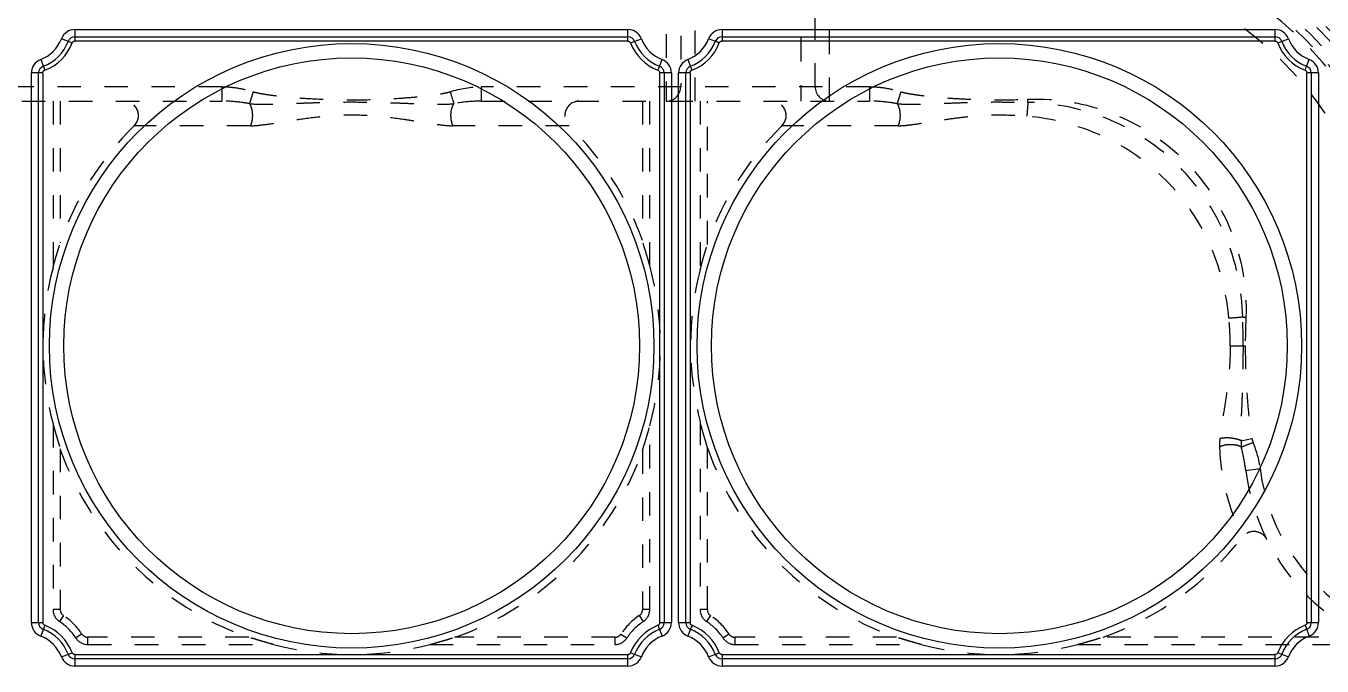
# Model space of a CAD drawing. Header units: millimetres. Extents: x -840 to 1682, y -9216 to -2117.
# Drawn here: x 1109.9 to 1199.9, y -2506.6 to -2462.1 of the extents above; entities that cross this region are included whole.
import ezdxf

# ---------------------------------------------------------------- set-up
doc = ezdxf.new("R2010")
doc.units = ezdxf.units.MM
doc.header["$LTSCALE"] = 16.335
doc.linetypes.add('HIDDEN', pattern=[0.2, 0.1, -0.1])
doc.layers.get('0').update_dxf_attribs({"linetype": 'CONTINUOUS'})
doc.layers.add('DEFAULT_2', color=8, linetype='HIDDEN')

msp = doc.modelspace()

# ---------------------------------------------------------------- linework, layer by layer
at = {"color": 7, "linetype": 'Continuous'}
for p, q in [((1112.961, -2463.265), (1112.35, -2463.032)), ((1113.285, -2462.389), (1113.285, -2463.189)), ((1113.285, -2462.389), (1151.708, -2462.389)), ((1113.285, -2462.889), (1151.708, -2462.889)), ((1151.708, -2463.189), (1151.708, -2462.389)), ((1151.895, -2463.318), (1152.642, -2463.032)), ((1157.923, -2463.265), (1157.312, -2463.032)), ((1158.246, -2462.389), (1158.246, -2463.189)), ((1158.246, -2462.389), (1196.67, -2462.389)), ((1158.246, -2462.889), (1196.67, -2462.889)), ((1196.67, -2463.189), (1196.67, -2462.389)), ((1196.857, -2463.318), (1197.604, -2463.032)), ((1113.094, -2463.327), (1112.961, -2463.265)), ((1151.696, -2463.189), (1113.285, -2463.189)), ((1158.056, -2463.327), (1157.923, -2463.265)), ((1196.658, -2463.189), (1158.246, -2463.189)), ((1110.908, -2464.474), (1111.194, -2465.222)), ((1153.851, -2465.085), (1154.084, -2464.474)), ((1155.87, -2464.474), (1156.156, -2465.222)), ((1198.813, -2465.085), (1199.046, -2464.474)), ((1110.265, -2503.593), (1110.265, -2465.408)), ((1111.065, -2465.408), (1110.265, -2465.408)), ((1110.765, -2503.593), (1110.765, -2465.408)), ((1111.065, -2465.42), (1111.065, -2503.593)), ((1153.789, -2465.218), (1153.851, -2465.085)), ((1153.927, -2503.581), (1153.927, -2465.408)), ((1154.727, -2465.408), (1153.927, -2465.408)), ((1154.227, -2465.408), (1154.227, -2503.593)), ((1154.727, -2465.408), (1154.727, -2503.593)), ((1155.227, -2503.593), (1155.227, -2465.408)), ((1156.027, -2465.408), (1155.227, -2465.408)), ((1155.727, -2503.593), (1155.727, -2465.408)), ((1156.027, -2465.42), (1156.027, -2503.593)), ((1198.751, -2465.218), (1198.813, -2465.085)), ((1199.689, -2465.408), (1198.889, -2465.408)), ((1198.889, -2503.581), (1198.889, -2465.408)), ((1199.189, -2465.408), (1199.189, -2503.593)), ((1199.689, -2465.408), (1199.689, -2503.593)), ((1110.265, -2503.593), (1111.065, -2503.593)), ((1111.142, -2503.917), (1110.908, -2504.527)), ((1111.204, -2503.783), (1111.142, -2503.917)), ((1153.799, -2503.78), (1154.084, -2504.527)), ((1153.927, -2503.593), (1154.727, -2503.593)), ((1155.227, -2503.593), (1156.027, -2503.593)), ((1156.103, -2503.917), (1155.87, -2504.527)), ((1156.165, -2503.783), (1156.103, -2503.917)), ((1198.761, -2503.78), (1199.046, -2504.527)), ((1198.889, -2503.593), (1199.689, -2503.593)), ((1112.35, -2505.97), (1113.098, -2505.684)), ((1113.285, -2505.812), (1113.285, -2506.612)), ((1151.708, -2506.112), (1113.285, -2506.112)), ((1113.296, -2505.812), (1151.708, -2505.812)), ((1151.708, -2506.612), (1151.708, -2505.812)), ((1151.898, -2505.674), (1152.032, -2505.736)), ((1152.032, -2505.736), (1152.642, -2505.97)), ((1157.312, -2505.97), (1158.06, -2505.684)), ((1158.246, -2505.812), (1158.246, -2506.612)), ((1196.67, -2506.112), (1158.246, -2506.112)), ((1158.258, -2505.812), (1196.67, -2505.812)), ((1196.67, -2506.612), (1196.67, -2505.812)), ((1196.86, -2505.674), (1196.994, -2505.736)), ((1196.994, -2505.736), (1197.604, -2505.97)), ((1151.708, -2506.612), (1113.285, -2506.612)), ((1196.67, -2506.612), (1158.246, -2506.612))]:
    msp.add_line(p, q, dxfattribs=at)
for centre, radius in [((1132.515, -2484.362), 21), ((1177.515, -2484.362), 21), ((1132.515, -2484.362), 20), ((1177.515, -2484.362), 20)]:
    msp.add_circle(centre, radius, dxfattribs=at)
for centre, radius, start, end in [((1180.015, -2481.862), 81.156, 0, 90), ((1180.015, -2481.862), 81.099, 0, 90), ((1180.015, -2481.862), 79.102, 0, 90), ((1180.015, -2481.862), 71.5, 0, 90), ((1180.015, -2481.862), 68.5, 0, 90), ((1180.015, -2481.862), 66, 0, 90), ((1110.015, -2462.139), 2.5, 290.92483, 339.07517), ((1113.285, -2463.389), 1, 90, 159.07517), ((1113.285, -2463.389), 0.5, 90, 159.07517), ((1151.708, -2463.389), 1, 20.92483, 90), ((1151.708, -2463.389), 0.5, 20.92483, 90), ((1154.977, -2462.139), 2.5, 200.92483, 249.07517), ((1154.977, -2462.139), 2.5, 290.92483, 339.07517), ((1158.246, -2463.389), 1, 90, 159.07517), ((1158.246, -2463.389), 0.5, 90, 159.07517), ((1196.67, -2463.389), 1, 20.92483, 90), ((1196.67, -2463.389), 0.5, 20.92483, 90), ((1199.939, -2462.139), 2.5, 200.92483, 249.07517), ((1110.015, -2462.139), 3, 290.92483, 339.07517), ((1110.015, -2462.139), 3.3, 290.92483, 338.98658), ((1154.977, -2462.139), 3.3, 200.92483, 248.98658), ((1154.977, -2462.139), 3, 200.92483, 249.07517), ((1154.977, -2462.139), 3, 290.92483, 339.07517), ((1154.977, -2462.139), 3.3, 290.92483, 338.98658), ((1199.939, -2462.139), 3.3, 200.92483, 248.98658), ((1199.939, -2462.139), 3, 200.92483, 249.07517), ((1111.265, -2465.408), 1, 110.92483, 180), ((1153.727, -2465.408), 1, 0, 69.07517), ((1156.227, -2465.408), 1, 110.92483, 180), ((1198.689, -2465.408), 1, 0, 69.07517), ((1111.265, -2465.408), 0.5, 110.92483, 180), ((1153.727, -2465.408), 0.5, 0, 69.07517), ((1156.227, -2465.408), 0.5, 110.92483, 180), ((1198.689, -2465.408), 0.5, 0, 69.07517), ((1111.265, -2503.593), 1, 180, 249.07517), ((1111.265, -2503.593), 0.5, 180, 249.07517), ((1110.015, -2506.862), 3, 20.92483, 69.07517), ((1110.015, -2506.862), 3.3, 20.92483, 68.98658), ((1154.977, -2506.862), 3.3, 110.92483, 158.98658), ((1154.977, -2506.862), 3, 110.92483, 159.07517), ((1153.727, -2503.593), 0.5, 290.92483, 360), ((1153.727, -2503.593), 1, 290.92483, 360), ((1156.227, -2503.593), 1, 180, 249.07517), ((1156.227, -2503.593), 0.5, 180, 249.07517), ((1154.977, -2506.862), 3, 20.92483, 69.07517), ((1154.977, -2506.862), 3.3, 20.92483, 68.98658), ((1199.939, -2506.862), 3.3, 110.92483, 158.98658), ((1199.939, -2506.862), 3, 110.92483, 159.07517), ((1198.689, -2503.593), 0.5, 290.92483, 360), ((1198.689, -2503.593), 1, 290.92483, 360), ((1110.015, -2506.862), 2.5, 20.92483, 69.07517), ((1154.977, -2506.862), 2.5, 110.92483, 159.07517), ((1154.977, -2506.862), 2.5, 20.92483, 69.07517), ((1199.939, -2506.862), 2.5, 110.92483, 159.07517), ((1113.285, -2505.612), 1, 200.92483, 270), ((1113.285, -2505.612), 0.5, 200.92483, 270), ((1151.708, -2505.612), 0.5, 270, 339.07517), ((1151.708, -2505.612), 1, 270, 339.07517), ((1158.246, -2505.612), 1, 200.92483, 270), ((1158.246, -2505.612), 0.5, 200.92483, 270), ((1196.67, -2505.612), 0.5, 270, 339.07517), ((1196.67, -2505.612), 1, 270, 339.07517)]:
    msp.add_arc(centre, radius, start, end, dxfattribs=at)
for points in [[(1113.096, -2463.323), (1113.104, -2463.298), (1113.118, -2463.275), (1113.135, -2463.256)], [(1113.135, -2463.256), (1113.153, -2463.236), (1113.175, -2463.219), (1113.2, -2463.208)], [(1113.2, -2463.208), (1113.226, -2463.196), (1113.256, -2463.189), (1113.285, -2463.189)], [(1151.696, -2463.189), (1151.75, -2463.186), (1151.809, -2463.208), (1151.847, -2463.245)], [(1151.847, -2463.245), (1151.868, -2463.266), (1151.885, -2463.291), (1151.895, -2463.318)], [(1158.058, -2463.323), (1158.066, -2463.298), (1158.08, -2463.275), (1158.097, -2463.256)], [(1158.097, -2463.256), (1158.115, -2463.236), (1158.137, -2463.219), (1158.162, -2463.208)], [(1158.162, -2463.208), (1158.188, -2463.196), (1158.218, -2463.189), (1158.246, -2463.189)], [(1196.658, -2463.189), (1196.712, -2463.186), (1196.77, -2463.208), (1196.809, -2463.245)], [(1196.809, -2463.245), (1196.83, -2463.266), (1196.846, -2463.291), (1196.857, -2463.318)], [(1111.065, -2465.42), (1111.063, -2465.367), (1111.084, -2465.308), (1111.122, -2465.269)], [(1111.122, -2465.269), (1111.142, -2465.249), (1111.167, -2465.232), (1111.194, -2465.222)], [(1153.794, -2465.22), (1153.818, -2465.228), (1153.841, -2465.242), (1153.86, -2465.259)], [(1153.86, -2465.259), (1153.88, -2465.277), (1153.897, -2465.299), (1153.908, -2465.324)], [(1153.908, -2465.324), (1153.921, -2465.35), (1153.927, -2465.379), (1153.927, -2465.408)], [(1156.027, -2465.42), (1156.024, -2465.367), (1156.046, -2465.308), (1156.083, -2465.269)], [(1156.083, -2465.269), (1156.104, -2465.249), (1156.129, -2465.232), (1156.156, -2465.222)], [(1198.756, -2465.22), (1198.78, -2465.228), (1198.803, -2465.242), (1198.822, -2465.259)], [(1198.822, -2465.259), (1198.842, -2465.277), (1198.859, -2465.299), (1198.87, -2465.324)], [(1198.87, -2465.324), (1198.883, -2465.35), (1198.889, -2465.379), (1198.889, -2465.408)], [(1111.084, -2503.678), (1111.072, -2503.652), (1111.065, -2503.622), (1111.065, -2503.593)], [(1111.132, -2503.743), (1111.112, -2503.725), (1111.096, -2503.702), (1111.084, -2503.678)], [(1111.199, -2503.782), (1111.174, -2503.774), (1111.152, -2503.76), (1111.132, -2503.743)], [(1153.871, -2503.732), (1153.851, -2503.753), (1153.826, -2503.77), (1153.799, -2503.78)], [(1153.927, -2503.581), (1153.93, -2503.635), (1153.908, -2503.694), (1153.871, -2503.732)], [(1156.046, -2503.678), (1156.034, -2503.652), (1156.027, -2503.622), (1156.027, -2503.593)], [(1156.094, -2503.743), (1156.074, -2503.725), (1156.057, -2503.702), (1156.046, -2503.678)], [(1156.161, -2503.782), (1156.136, -2503.774), (1156.113, -2503.76), (1156.094, -2503.743)], [(1198.833, -2503.732), (1198.813, -2503.753), (1198.788, -2503.77), (1198.761, -2503.78)], [(1198.889, -2503.581), (1198.892, -2503.635), (1198.87, -2503.694), (1198.833, -2503.732)], [(1113.145, -2505.756), (1113.125, -2505.736), (1113.108, -2505.711), (1113.098, -2505.684)], [(1113.296, -2505.812), (1113.243, -2505.815), (1113.184, -2505.794), (1113.145, -2505.756)], [(1151.79, -2505.795), (1151.764, -2505.806), (1151.736, -2505.812), (1151.708, -2505.812)], [(1151.857, -2505.746), (1151.838, -2505.767), (1151.815, -2505.784), (1151.79, -2505.795)], [(1151.897, -2505.679), (1151.888, -2505.704), (1151.874, -2505.727), (1151.857, -2505.746)], [(1158.107, -2505.756), (1158.087, -2505.736), (1158.07, -2505.711), (1158.06, -2505.684)], [(1158.258, -2505.812), (1158.205, -2505.815), (1158.146, -2505.794), (1158.107, -2505.756)], [(1196.751, -2505.795), (1196.726, -2505.806), (1196.698, -2505.812), (1196.67, -2505.812)], [(1196.818, -2505.746), (1196.8, -2505.767), (1196.777, -2505.784), (1196.751, -2505.795)], [(1196.858, -2505.679), (1196.85, -2505.704), (1196.836, -2505.727), (1196.818, -2505.746)]]:
    msp.add_open_spline(points, degree=3, dxfattribs=at)
at = {"layer": 'DEFAULT_2', "color": 8, "linetype": 'HIDDEN'}
for p, q in [((1154.378, -2456.188), (1154.378, -2467.362)), ((1155.378, -2456.305), (1155.378, -2466.362)), ((1156.378, -2467.362), (1156.378, -2456.443)), ((1163.713, -2456.443), (1163.713, -2467.362)), ((1164.713, -2466.362), (1164.713, -2456.305)), ((1165.713, -2467.362), (1165.713, -2456.188)), ((1123.501, -2466.362), (1096.529, -2466.362)), ((1123.501, -2466.362), (1123.501, -2467.362)), ((1141.529, -2467.362), (1141.529, -2466.362)), ((1168.501, -2466.362), (1141.529, -2466.362)), ((1168.501, -2466.362), (1168.501, -2467.362)), ((1096.529, -2467.362), (1123.501, -2467.362)), ((1111.765, -2467.362), (1111.765, -2478.937)), ((1112.265, -2467.362), (1112.265, -2477.208)), ((1125.675, -2466.712), (1125.412, -2467.537)), ((1141.529, -2467.362), (1168.501, -2467.362)), ((1152.727, -2467.362), (1152.727, -2477.101)), ((1153.227, -2478.793), (1153.227, -2467.362)), ((1156.727, -2467.362), (1156.727, -2479.085)), ((1157.227, -2477.317), (1157.227, -2467.362)), ((1170.675, -2466.712), (1170.412, -2467.537)), ((1179.506, -2467.451), (1179.497, -2467.233)), ((1125.477, -2469.074), (1117.407, -2469.074)), ((1147.623, -2469.074), (1139.553, -2469.074)), ((1170.477, -2469.074), (1162.407, -2469.074)), ((1194.427, -2482.371), (1194.644, -2482.38)), ((1193.559, -2484.362), (1194.603, -2484.362)), ((1111.765, -2489.788), (1111.765, -2502.687)), ((1153.227, -2502.687), (1153.227, -2489.932)), ((1156.727, -2489.64), (1156.727, -2502.687)), ((1194.31, -2490.96), (1195.069, -2490.807)), ((1112.265, -2491.517), (1112.265, -2502.687)), ((1152.727, -2491.624), (1152.727, -2502.687)), ((1157.227, -2502.687), (1157.227, -2491.408)), ((1194.637, -2493.016), (1195.629, -2492.889)), ((1112.265, -2502.687), (1111.765, -2502.687)), ((1112.49, -2503.104), (1112.215, -2503.522)), ((1152.502, -2503.104), (1152.777, -2503.522)), ((1153.227, -2502.687), (1152.727, -2502.687)), ((1157.227, -2502.687), (1156.727, -2502.687)), ((1157.452, -2503.104), (1157.177, -2503.522)), ((1113.774, -2504.387), (1113.356, -2504.662)), ((1151.219, -2504.387), (1151.637, -2504.662)), ((1158.735, -2504.387), (1158.318, -2504.662)), ((1114.191, -2505.112), (1114.191, -2504.612)), ((1125.361, -2504.612), (1114.191, -2504.612)), ((1114.191, -2505.112), (1127.09, -2505.112)), ((1137.941, -2505.112), (1150.801, -2505.112)), ((1150.801, -2504.612), (1139.67, -2504.612)), ((1150.801, -2504.612), (1150.801, -2505.112)), ((1170.361, -2504.612), (1159.153, -2504.612)), ((1159.153, -2505.112), (1159.153, -2504.612)), ((1159.153, -2505.112), (1172.09, -2505.112)), ((1182.941, -2505.112), (1204.13, -2505.112)), ((1202.977, -2504.612), (1184.67, -2504.612))]:
    msp.add_line(p, q, dxfattribs=at)
for centre, radius, start, end in [((1180.015, -2481.862), 80.657, 0, 90), ((1180.015, -2481.862), 80.158, 0, 90), ((1180.015, -2481.862), 79.659, 0, 90), ((1180.015, -2481.862), 79.603, 0, 90), ((1180.015, -2481.862), 70, 0, 90), ((1180.515, -2481.362), 27.5, 0, 90.00011), ((1180.515, -2481.362), 27, 0, 90), ((1180.515, -2481.362), 26.349, 0, 90), ((1180.515, -2481.362), 25.85, 0, 90), ((1180.515, -2481.362), 25.634, 17.95477, 90), ((1180.515, -2481.362), 23.636, 17.95096, 90), ((1154.378, -2466.362), 1, 270, 0), ((1165.713, -2466.362), 1, 180, 270), ((1116.705, -2468.363), 1, 314.65948, 90.04138), ((1342.741, -2402.631), 213.242, 197.48815, 197.72086), ((1148.326, -2468.363), 1, 89.95848, 225.34068), ((1161.705, -2468.363), 1, 314.65946, 90.04149), ((1132.515, -2484.362), 21.494, 134.65893, 160.40988), ((1132.515, -2484.362), 21.494, 19.89085, 45.34107), ((1177.515, -2484.362), 21.494, 134.65893, 160.71511), ((1132.515, -2484.362), 21.448, 165.34658, 194.65342), ((1132.515, -2484.362), 21.448, 344.94945, 15.05055), ((1177.515, -2484.362), 21.448, 165.75453, 194.24547), ((1119.965, -2484.395), 74.49, 0.02539, 1.55704), ((1242.887, -2484.382), 48.284, 177.62405, 179.97688), ((1132.515, -2484.362), 21.494, 199.59012, 250.40988), ((1132.515, -2484.362), 21.494, 289.59012, 340.10915), ((1177.515, -2484.362), 21.494, 199.28489, 250.40988), ((1208.093, -2490.813), 15.289, 182.11901, 206.53915), ((1209.515, -2491.112), 15, 187.29021, 262.98914), ((1209.515, -2491.112), 14, 187.2903, 242.26906), ((1177.515, -2484.362), 21.494, 289.59012, 321.83764), ((1112.765, -2502.687), 1, 180, 236.63299), ((1110.015, -2506.862), 4, 33.36701, 56.63299), ((1112.765, -2502.687), 0.5, 180, 236.63299), ((1110.015, -2506.862), 4.5, 33.36701, 56.63299), ((1154.977, -2506.862), 4.5, 123.36701, 146.63299), ((1154.977, -2506.862), 4, 123.36701, 146.63299), ((1152.227, -2502.687), 0.5, 303.36701, 360), ((1152.227, -2502.687), 1, 303.36701, 360), ((1157.727, -2502.687), 1, 180, 236.63299), ((1154.977, -2506.862), 4, 33.36701, 56.63299), ((1157.727, -2502.687), 0.5, 180, 236.63299), ((1154.977, -2506.862), 4.5, 33.36701, 56.63299), ((1114.191, -2504.112), 0.5, 213.36701, 270), ((1150.801, -2504.112), 0.5, 270, 326.63299), ((1159.153, -2504.112), 0.5, 213.36701, 270), ((1114.191, -2504.112), 1, 213.36701, 270), ((1132.515, -2484.362), 21.448, 255.34658, 284.65342), ((1150.801, -2504.112), 1, 270, 326.63299), ((1159.153, -2504.112), 1, 213.36701, 270), ((1177.515, -2484.362), 21.448, 255.34658, 284.65342)]:
    msp.add_arc(centre, radius, start, end, dxfattribs=at)
for points, knots in [([(1123.501, -2466.362), (1123.686, -2466.362), (1124.146, -2466.383), (1124.876, -2466.489), (1125.411, -2466.63), (1125.675, -2466.712)], [0, 0, 0, 0, 0.250031, 0.625013, 1, 1, 1, 1]), ([(1168.501, -2466.362), (1168.686, -2466.362), (1169.146, -2466.383), (1169.876, -2466.489), (1170.412, -2466.63), (1170.675, -2466.712)], [0, 0, 0, 0, 0.250031, 0.625013, 1, 1, 1, 1]), ([(1125.413, -2467.537), (1125.252, -2467.51), (1124.62, -2467.412), (1123.979, -2467.362), (1123.501, -2467.362)], [0, 0, 0, 0, 0.254316, 1, 1, 1, 1]), ([(1125.412, -2467.537), (1125.555, -2467.559), (1125.845, -2467.572), (1126.282, -2467.572), (1126.724, -2467.575), (1127.315, -2467.563), (1128.056, -2467.536), (1128.947, -2467.503), (1129.838, -2467.47), (1131.027, -2467.435), (1132.515, -2467.415), (1134.003, -2467.435), (1135.192, -2467.47), (1136.083, -2467.503), (1136.974, -2467.536), (1137.715, -2467.563), (1138.306, -2467.574), (1138.748, -2467.572), (1139.185, -2467.573), (1139.475, -2467.558), (1139.618, -2467.537)], [0, 0, 0, 0, 0.030363, 0.061196, 0.092306, 0.123514, 0.1861, 0.24882, 0.311592, 0.374388, 0.499997, 0.625605, 0.688401, 0.751173, 0.813891, 0.876478, 0.90769, 0.938797, 0.969626, 1, 1, 1, 1]), ([(1125.413, -2467.537), (1125.486, -2467.644), (1125.585, -2467.92), (1125.615, -2468.206), (1125.615, -2468.362)], [0, 0, 0, 0, 0.452719, 1, 1, 1, 1]), ([(1125.675, -2466.712), (1125.801, -2466.751), (1126.068, -2466.812), (1126.617, -2466.908), (1127.324, -2466.999), (1128.181, -2467.085), (1129.333, -2467.176), (1130.778, -2467.253), (1132.516, -2467.286), (1134.255, -2467.253), (1135.7, -2467.176), (1136.852, -2467.085), (1137.709, -2466.999), (1138.416, -2466.908), (1138.964, -2466.811), (1139.23, -2466.751), (1139.356, -2466.712)], [0, 0, 0, 0, 0.028881, 0.059412, 0.121646, 0.184388, 0.247352, 0.373606, 0.500079, 0.626552, 0.752805, 0.815769, 0.87851, 0.940741, 0.97126, 1, 1, 1, 1]), ([(1139.415, -2468.362), (1139.415, -2468.206), (1139.445, -2467.92), (1139.545, -2467.644), (1139.618, -2467.537)], [0, 0, 0, 0, 0.547281, 1, 1, 1, 1]), ([(1141.529, -2467.362), (1141.372, -2467.362), (1140.732, -2467.379), (1140.094, -2467.455), (1139.618, -2467.537)], [0, 0, 0, 0, 0.245261, 1, 1, 1, 1]), ([(1170.413, -2467.537), (1170.252, -2467.51), (1169.62, -2467.412), (1168.979, -2467.362), (1168.501, -2467.362)], [0, 0, 0, 0, 0.254316, 1, 1, 1, 1]), ([(1170.412, -2467.537), (1170.595, -2467.564), (1170.968, -2467.571), (1171.529, -2467.576), (1172.095, -2467.568), (1172.852, -2467.544), (1173.801, -2467.509), (1174.941, -2467.466), (1176.082, -2467.436), (1177.223, -2467.419), (1178.365, -2467.429), (1179.126, -2467.445), (1179.506, -2467.451)], [0, 0, 0, 0, 0.060776, 0.12266, 0.184962, 0.247432, 0.372678, 0.498089, 0.623556, 0.74904, 0.87452, 1, 1, 1, 1]), ([(1170.413, -2467.537), (1170.486, -2467.644), (1170.585, -2467.92), (1170.615, -2468.206), (1170.615, -2468.362)], [0, 0, 0, 0, 0.452719, 1, 1, 1, 1]), ([(1170.675, -2466.712), (1170.839, -2466.763), (1171.186, -2466.835), (1171.715, -2466.92), (1172.26, -2466.989), (1172.995, -2467.068), (1173.918, -2467.146), (1175.031, -2467.214), (1176.146, -2467.259), (1177.635, -2467.285), (1178.753, -2467.264), (1179.497, -2467.233)], [0, 0, 0, 0, 0.058108, 0.119527, 0.1817, 0.2442, 0.369694, 0.495536, 0.621579, 0.747735, 1, 1, 1, 1]), ([(1179.506, -2467.451), (1179.497, -2467.541), (1179.467, -2467.86), (1179.44, -2468.18), (1179.426, -2468.41)], [0, 0, 0, 0, 0.280423, 1, 1, 1, 1]), ([(1179.497, -2467.233), (1181.486, -2467.15), (1185.544, -2467.839), (1190.676, -2471.201), (1194.039, -2476.333), (1194.727, -2480.392), (1194.644, -2482.38)], [0, 0, 0, 0, 0.249993, 0.49999, 0.749985, 1, 1, 1, 1]), ([(1194.427, -2482.371), (1194.379, -2480.432), (1193.56, -2476.546), (1190.253, -2471.625), (1185.332, -2468.318), (1181.446, -2467.499), (1179.506, -2467.451)], [0, 0, 0, 0, 0.251102, 0.500008, 0.748914, 1, 1, 1, 1]), ([(1125.477, -2469.074), (1125.755, -2469.077), (1126.323, -2469.016), (1127.178, -2468.892), (1128.051, -2468.751), (1129.23, -2468.566), (1130.716, -2468.377), (1132.515, -2468.29), (1134.315, -2468.377), (1135.801, -2468.566), (1136.979, -2468.751), (1137.853, -2468.892), (1138.708, -2469.016), (1139.275, -2469.077), (1139.553, -2469.074)], [0, 0, 0, 0, 0.058884, 0.120407, 0.182988, 0.246143, 0.372981, 0.499999, 0.627015, 0.753852, 0.817007, 0.879586, 0.941117, 1, 1, 1, 1]), ([(1125.615, -2468.362), (1125.615, -2468.491), (1125.594, -2468.735), (1125.526, -2468.971), (1125.477, -2469.074)], [0, 0, 0, 0, 0.531227, 1, 1, 1, 1]), ([(1139.553, -2469.074), (1139.505, -2468.971), (1139.437, -2468.735), (1139.415, -2468.491), (1139.415, -2468.362)], [0, 0, 0, 0, 0.468773, 1, 1, 1, 1]), ([(1170.477, -2469.074), (1170.651, -2469.074), (1171.006, -2469.051), (1171.726, -2468.962), (1172.643, -2468.817), (1173.755, -2468.638), (1174.879, -2468.481), (1176.012, -2468.366), (1177.529, -2468.294), (1178.671, -2468.335), (1179.426, -2468.41)], [0, 0, 0, 0, 0.057894, 0.118257, 0.241856, 0.36742, 0.493699, 0.620237, 0.746846, 1, 1, 1, 1]), ([(1170.615, -2468.362), (1170.615, -2468.491), (1170.594, -2468.735), (1170.526, -2468.971), (1170.477, -2469.074)], [0, 0, 0, 0, 0.531227, 1, 1, 1, 1]), ([(1193.467, -2482.451), (1193.301, -2480.661), (1192.398, -2477.111), (1189.285, -2472.593), (1184.767, -2469.48), (1181.217, -2468.577), (1179.426, -2468.41)], [0, 0, 0, 0, 0.250811, 0.5, 0.749188, 1, 1, 1, 1]), ([(1111.765, -2478.937), (1111.806, -2478.78), (1111.87, -2478.545), (1111.959, -2478.234), (1112.027, -2478.003), (1112.095, -2477.776), (1112.152, -2477.59), (1112.196, -2477.447), (1112.226, -2477.35), (1112.249, -2477.277), (1112.26, -2477.231), (1112.265, -2477.214), (1112.265, -2477.208)], [0, 0, 0, 0, 0.270583, 0.405386, 0.539371, 0.671759, 0.800789, 0.862701, 0.920962, 0.971232, 0.989837, 1, 1, 1, 1]), ([(1153.227, -2478.793), (1153.186, -2478.639), (1153.122, -2478.409), (1153.033, -2478.104), (1152.965, -2477.877), (1152.896, -2477.655), (1152.839, -2477.473), (1152.795, -2477.334), (1152.766, -2477.238), (1152.743, -2477.167), (1152.732, -2477.123), (1152.727, -2477.107), (1152.727, -2477.101)], [0, 0, 0, 0, 0.271203, 0.406287, 0.540509, 0.673056, 0.802092, 0.863898, 0.921917, 0.971727, 0.990032, 1, 1, 1, 1]), ([(1156.727, -2479.085), (1156.768, -2478.924), (1156.831, -2478.685), (1156.92, -2478.367), (1156.987, -2478.131), (1157.056, -2477.899), (1157.113, -2477.71), (1157.157, -2477.564), (1157.187, -2477.463), (1157.21, -2477.388), (1157.222, -2477.341), (1157.227, -2477.323), (1157.227, -2477.317)], [0, 0, 0, 0, 0.269955, 0.404473, 0.538216, 0.670441, 0.799459, 0.861475, 0.919977, 0.970714, 0.989631, 1, 1, 1, 1]), ([(1194.427, -2482.371), (1194.341, -2482.38), (1194.021, -2482.41), (1193.701, -2482.437), (1193.467, -2482.451)], [0, 0, 0, 0, 0.269311, 1, 1, 1, 1]), ([(1193.559, -2484.362), (1193.557, -2484.909), (1193.511, -2486.002), (1193.319, -2487.627), (1193.064, -2489.225), (1192.89, -2490.285), (1192.839, -2490.812)], [0, 0, 0, 0, 0.252398, 0.504538, 0.755183, 1, 1, 1, 1]), ([(1194.454, -2484.362), (1194.442, -2484.914), (1194.429, -2486.016), (1194.4, -2487.394), (1194.358, -2488.495), (1194.306, -2489.59), (1194.276, -2490.414), (1194.31, -2490.96)], [0, 0, 0, 0, 0.250639, 0.501174, 0.626361, 0.751461, 1, 1, 1, 1]), ([(1194.603, -2484.362), (1194.603, -2484.905), (1194.622, -2485.989), (1194.703, -2487.612), (1194.836, -2489.219), (1194.964, -2490.285), (1195.069, -2490.807)], [0, 0, 0, 0, 0.251693, 0.502896, 0.753269, 1, 1, 1, 1]), ([(1111.765, -2489.788), (1111.806, -2489.945), (1111.87, -2490.18), (1111.959, -2490.491), (1112.027, -2490.722), (1112.095, -2490.949), (1112.152, -2491.135), (1112.196, -2491.277), (1112.226, -2491.375), (1112.249, -2491.448), (1112.26, -2491.494), (1112.265, -2491.511), (1112.265, -2491.517)], [0, 0, 0, 0, 0.270583, 0.405385, 0.53937, 0.671758, 0.800788, 0.8627, 0.920961, 0.971232, 0.989837, 1, 1, 1, 1]), ([(1152.727, -2491.624), (1152.727, -2491.618), (1152.732, -2491.602), (1152.743, -2491.558), (1152.766, -2491.487), (1152.795, -2491.391), (1152.839, -2491.252), (1152.896, -2491.07), (1152.965, -2490.848), (1153.033, -2490.621), (1153.122, -2490.316), (1153.186, -2490.086), (1153.227, -2489.932)], [0, 0, 0, 0, 0.009968, 0.028273, 0.078083, 0.136102, 0.197908, 0.326944, 0.459491, 0.593713, 0.728797, 1, 1, 1, 1]), ([(1157.227, -2491.408), (1157.227, -2491.402), (1157.222, -2491.384), (1157.21, -2491.337), (1157.187, -2491.262), (1157.157, -2491.161), (1157.113, -2491.015), (1157.056, -2490.825), (1156.987, -2490.593), (1156.92, -2490.358), (1156.831, -2490.04), (1156.768, -2489.8), (1156.727, -2489.64)], [0, 0, 0, 0, 0.010369, 0.029286, 0.080023, 0.138525, 0.200541, 0.329559, 0.461784, 0.595527, 0.730045, 1, 1, 1, 1]), ([(1192.839, -2490.812), (1192.834, -2490.861), (1192.817, -2491.049), (1192.81, -2491.238), (1192.815, -2491.378)], [0, 0, 0, 0, 0.256716, 1, 1, 1, 1]), ([(1194.31, -2490.96), (1194.216, -2490.914), (1193.985, -2490.836), (1193.604, -2490.768), (1193.207, -2490.754), (1192.949, -2490.784), (1192.839, -2490.812)], [0, 0, 0, 0, 0.208738, 0.484983, 0.77154, 1, 1, 1, 1]), ([(1194.31, -2490.96), (1194.311, -2490.996), (1194.315, -2491.14), (1194.322, -2491.284), (1194.334, -2491.391)], [0, 0, 0, 0, 0.255271, 1, 1, 1, 1]), ([(1195.069, -2490.807), (1195.074, -2490.831), (1195.093, -2490.923), (1195.118, -2491.013), (1195.141, -2491.077)], [0, 0, 0, 0, 0.268373, 1, 1, 1, 1]), ([(1192.815, -2491.378), (1192.918, -2491.323), (1193.171, -2491.238), (1193.582, -2491.195), (1193.99, -2491.237), (1194.239, -2491.329), (1194.334, -2491.391)], [0, 0, 0, 0, 0.222736, 0.503989, 0.78375, 1, 1, 1, 1]), ([(1194.334, -2491.391), (1194.383, -2491.371), (1194.652, -2491.266), (1194.921, -2491.162), (1195.141, -2491.077)], [0, 0, 0, 0, 0.183461, 1, 1, 1, 1]), ([(1194.637, -2493.016), (1194.62, -2492.884), (1194.538, -2492.339), (1194.422, -2491.8), (1194.334, -2491.391)], [0, 0, 0, 0, 0.240814, 1, 1, 1, 1]), ([(1196.096, -2497.815), (1196.023, -2497.667), (1195.794, -2497.403), (1195.308, -2497.225), (1194.794, -2497.301), (1194.518, -2497.513), (1194.415, -2497.644)], [0, 0, 0, 0, 0.250072, 0.499987, 0.749946, 1, 1, 1, 1]), ([(1127.09, -2505.112), (1126.933, -2505.071), (1126.698, -2505.008), (1126.387, -2504.919), (1126.156, -2504.851), (1125.929, -2504.783), (1125.743, -2504.726), (1125.6, -2504.681), (1125.503, -2504.652), (1125.429, -2504.629), (1125.384, -2504.617), (1125.367, -2504.612), (1125.361, -2504.612)], [0, 0, 0, 0, 0.270583, 0.405386, 0.53937, 0.671759, 0.800789, 0.862701, 0.920962, 0.971232, 0.989837, 1, 1, 1, 1]), ([(1137.941, -2505.112), (1138.098, -2505.071), (1138.333, -2505.008), (1138.644, -2504.919), (1138.875, -2504.851), (1139.102, -2504.783), (1139.288, -2504.726), (1139.43, -2504.681), (1139.528, -2504.652), (1139.601, -2504.629), (1139.647, -2504.617), (1139.664, -2504.612), (1139.67, -2504.612)], [0, 0, 0, 0, 0.270583, 0.405385, 0.53937, 0.671758, 0.800788, 0.8627, 0.920961, 0.971232, 0.989837, 1, 1, 1, 1]), ([(1172.09, -2505.112), (1171.933, -2505.071), (1171.698, -2505.008), (1171.387, -2504.919), (1171.156, -2504.851), (1170.929, -2504.783), (1170.743, -2504.726), (1170.6, -2504.681), (1170.503, -2504.652), (1170.429, -2504.629), (1170.384, -2504.617), (1170.367, -2504.612), (1170.361, -2504.612)], [0, 0, 0, 0, 0.270583, 0.405386, 0.53937, 0.671759, 0.800789, 0.862701, 0.920962, 0.971232, 0.989837, 1, 1, 1, 1]), ([(1182.941, -2505.112), (1183.098, -2505.071), (1183.333, -2505.008), (1183.644, -2504.919), (1183.875, -2504.851), (1184.102, -2504.783), (1184.288, -2504.726), (1184.43, -2504.681), (1184.528, -2504.652), (1184.601, -2504.629), (1184.647, -2504.617), (1184.664, -2504.612), (1184.67, -2504.612)], [0, 0, 0, 0, 0.270583, 0.405385, 0.53937, 0.671758, 0.800788, 0.8627, 0.920961, 0.971232, 0.989837, 1, 1, 1, 1])]:
    msp.add_open_spline(points, degree=3, knots=knots, dxfattribs=at)
for points in [[(1139.356, -2466.712), (1140.055, -2466.489), (1140.795, -2466.362), (1141.529, -2466.362)], [(1193.559, -2484.362), (1193.559, -2483.725), (1193.526, -2483.086), (1193.467, -2482.451)], [(1195.141, -2491.077), (1195.367, -2491.66), (1195.549, -2492.269), (1195.629, -2492.889)]]:
    msp.add_open_spline(points, degree=3, dxfattribs=at)

doc.saveas('drawing.dxf')
